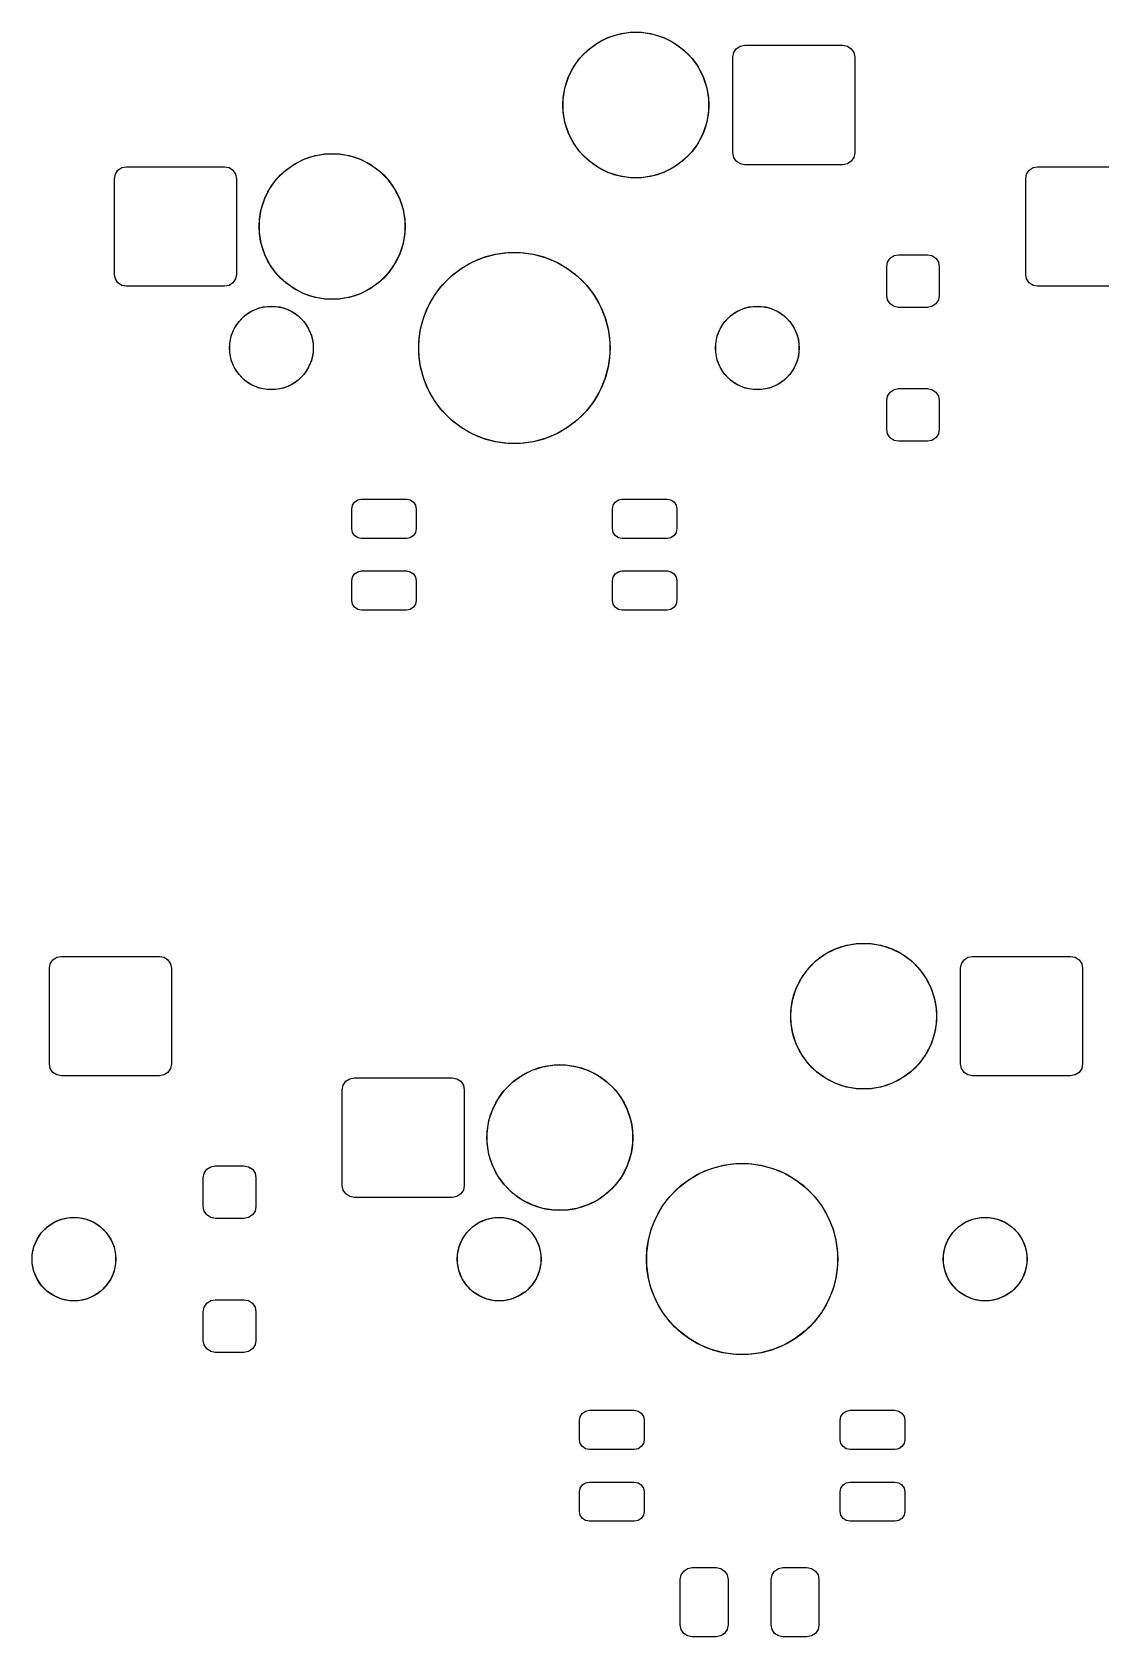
# Model space of a CAD drawing. Header units: millimetres. Extents: x 21 to 415, y -164 to -17.
# Drawn here: x 85.68 to 108.03, y -125.08 to -91.53 of the extents above; entities that cross this region are included whole.
import ezdxf

# ---------------------------------------------------------------- set-up
doc = ezdxf.new("R2010")
doc.units = ezdxf.units.MM
doc.layers.add('B.Mask', color=4, linetype='CONTINUOUS', true_color=0x02ffee)

msp = doc.modelspace()

# ---------------------------------------------------------------- linework, layer by layer
at = {"layer": 'B.Mask', "linetype": 'CONTINUOUS'}
for p, q in [((97.720783, -91.642959), (97.948371, -91.569011)), ((97.948371, -91.569011), (98.184725, -91.531576)), ((98.184725, -91.531576), (98.424025, -91.531576)), ((98.424025, -91.531576), (98.660379, -91.569011)), ((98.660379, -91.569011), (98.887967, -91.642959)), ((97.144756, -92.061467), (97.313967, -91.892256)), ((97.313967, -91.892256), (97.507565, -91.751599)), ((97.507565, -91.751599), (97.720783, -91.642959)), ((98.887967, -91.642959), (99.101185, -91.751599)), ((99.101185, -91.751599), (99.294783, -91.892256)), ((99.294783, -91.892256), (99.463994, -92.061467)), ((100.350405, -91.956204), (100.404598, -91.875098)), ((100.404598, -91.875098), (100.485704, -91.820905)), ((100.485704, -91.820905), (100.581375, -91.801875)), ((100.581375, -91.801875), (102.631375, -91.801875)), ((102.631375, -91.801875), (102.727046, -91.820905)), ((102.727046, -91.820905), (102.808152, -91.875098)), ((102.808152, -91.875098), (102.862345, -91.956204)), ((96.895459, -92.468283), (97.004099, -92.255065)), ((97.004099, -92.255065), (97.144756, -92.061467)), ((99.463994, -92.061467), (99.604651, -92.255065)), ((99.604651, -92.255065), (99.713291, -92.468283)), ((100.331375, -92.051875), (100.350405, -91.956204)), ((100.331375, -94.051875), (100.331375, -92.051875)), ((102.862345, -91.956204), (102.881375, -92.051875)), ((102.881375, -92.051875), (102.881375, -94.051875)), ((96.821511, -92.695871), (96.895459, -92.468283)), ((99.713291, -92.468283), (99.787239, -92.695871)), ((96.784076, -92.932225), (96.821511, -92.695871)), ((96.784076, -93.171525), (96.784076, -92.932225)), ((99.787239, -92.695871), (99.824674, -92.932225)), ((99.824674, -92.932225), (99.824674, -93.171525)), ((96.821511, -93.407879), (96.784076, -93.171525)), ((99.824674, -93.171525), (99.787239, -93.407879)), ((96.895459, -93.635467), (96.821511, -93.407879)), ((99.787239, -93.407879), (99.713291, -93.635467)), ((97.004099, -93.848685), (96.895459, -93.635467)), ((97.144756, -94.042283), (97.004099, -93.848685)), ((99.604651, -93.848685), (99.463994, -94.042283)), ((99.713291, -93.635467), (99.604651, -93.848685)), ((91.157565, -94.291599), (91.370783, -94.182959)), ((91.370783, -94.182959), (91.598371, -94.109011)), ((91.598371, -94.109011), (91.834725, -94.071576)), ((91.834725, -94.071576), (92.074025, -94.071576)), ((92.074025, -94.071576), (92.310379, -94.109011)), ((92.310379, -94.109011), (92.537967, -94.182959)), ((92.537967, -94.182959), (92.751185, -94.291599)), ((97.313967, -94.211494), (97.144756, -94.042283)), ((97.507565, -94.352151), (97.313967, -94.211494)), ((99.294783, -94.211494), (99.101185, -94.352151)), ((99.463994, -94.042283), (99.294783, -94.211494)), ((100.350405, -94.147546), (100.331375, -94.051875)), ((100.404598, -94.228652), (100.350405, -94.147546)), ((100.485704, -94.282845), (100.404598, -94.228652)), ((100.581375, -94.301875), (100.485704, -94.282845)), ((102.727046, -94.282845), (102.631375, -94.301875)), ((102.808152, -94.228652), (102.727046, -94.282845)), ((102.862345, -94.147546), (102.808152, -94.228652)), ((102.881375, -94.051875), (102.862345, -94.147546)), ((87.404375, -94.591875), (87.423405, -94.496204)), ((87.404375, -96.591875), (87.404375, -94.591875)), ((87.423405, -94.496204), (87.477598, -94.415098)), ((87.477598, -94.415098), (87.558704, -94.360905)), ((87.558704, -94.360905), (87.654375, -94.341875)), ((87.654375, -94.341875), (89.704375, -94.341875)), ((89.704375, -94.341875), (89.800046, -94.360905)), ((89.800046, -94.360905), (89.881152, -94.415098)), ((89.881152, -94.415098), (89.935345, -94.496204)), ((89.935345, -94.496204), (89.954375, -94.591875)), ((89.954375, -94.591875), (89.954375, -96.591875)), ((90.654099, -94.795065), (90.794756, -94.601467)), ((90.794756, -94.601467), (90.963967, -94.432256)), ((90.963967, -94.432256), (91.157565, -94.291599)), ((92.751185, -94.291599), (92.944783, -94.432256)), ((92.944783, -94.432256), (93.113994, -94.601467)), ((93.113994, -94.601467), (93.254651, -94.795065)), ((97.720783, -94.460791), (97.507565, -94.352151)), ((97.948371, -94.534739), (97.720783, -94.460791)), ((98.184725, -94.572174), (97.948371, -94.534739)), ((98.424025, -94.572174), (98.184725, -94.572174)), ((98.660379, -94.534739), (98.424025, -94.572174)), ((98.887967, -94.460791), (98.660379, -94.534739)), ((99.101185, -94.352151), (98.887967, -94.460791)), ((102.631375, -94.301875), (100.581375, -94.301875)), ((106.454375, -94.591875), (106.473405, -94.496204)), ((106.454375, -96.591875), (106.454375, -94.591875)), ((106.473405, -94.496204), (106.527598, -94.415098)), ((106.527598, -94.415098), (106.608704, -94.360905)), ((106.608704, -94.360905), (106.704375, -94.341875)), ((106.704375, -94.341875), (108.754375, -94.341875)), ((90.545459, -95.008283), (90.654099, -94.795065)), ((93.254651, -94.795065), (93.363291, -95.008283)), ((90.434076, -95.472225), (90.471511, -95.235871)), ((90.471511, -95.235871), (90.545459, -95.008283)), ((93.363291, -95.008283), (93.437239, -95.235871)), ((93.437239, -95.235871), (93.474674, -95.472225)), ((90.434076, -95.711525), (90.434076, -95.472225)), ((93.474674, -95.472225), (93.474674, -95.711525)), ((90.471511, -95.947879), (90.434076, -95.711525)), ((90.545459, -96.175467), (90.471511, -95.947879)), ((93.437239, -95.947879), (93.363291, -96.175467)), ((93.474674, -95.711525), (93.437239, -95.947879)), ((90.654099, -96.388685), (90.545459, -96.175467)), ((93.363291, -96.175467), (93.254651, -96.388685)), ((94.879798, -96.33813), (95.121496, -96.238015)), ((95.121496, -96.238015), (95.374194, -96.170304)), ((95.374194, -96.170304), (95.633569, -96.136157)), ((95.633569, -96.136157), (95.895181, -96.136157)), ((95.895181, -96.136157), (96.154556, -96.170304)), ((96.154556, -96.170304), (96.407254, -96.238015)), ((96.407254, -96.238015), (96.648952, -96.33813)), ((103.56778, -96.336204), (103.621973, -96.255098)), ((103.621973, -96.255098), (103.703079, -96.200905)), ((103.703079, -96.200905), (103.79875, -96.181875)), ((103.79875, -96.181875), (104.39875, -96.181875)), ((104.39875, -96.181875), (104.494421, -96.200905)), ((104.494421, -96.200905), (104.575527, -96.255098)), ((104.575527, -96.255098), (104.62972, -96.336204)), ((87.423405, -96.687546), (87.404375, -96.591875)), ((89.954375, -96.591875), (89.935345, -96.687546)), ((90.794756, -96.582283), (90.654099, -96.388685)), ((90.963967, -96.751494), (90.794756, -96.582283)), ((93.113994, -96.582283), (92.944783, -96.751494)), ((93.254651, -96.388685), (93.113994, -96.582283)), ((94.260695, -96.813183), (94.445683, -96.628195)), ((94.445683, -96.628195), (94.653235, -96.468936)), ((94.653235, -96.468936), (94.879798, -96.33813)), ((96.648952, -96.33813), (96.875515, -96.468936)), ((96.875515, -96.468936), (97.083067, -96.628195)), ((97.083067, -96.628195), (97.268055, -96.813183)), ((103.54875, -96.431875), (103.56778, -96.336204)), ((103.54875, -97.031875), (103.54875, -96.431875)), ((104.62972, -96.336204), (104.64875, -96.431875)), ((104.64875, -96.431875), (104.64875, -97.031875)), ((106.473405, -96.687546), (106.454375, -96.591875)), ((87.477598, -96.768652), (87.423405, -96.687546)), ((87.558704, -96.822845), (87.477598, -96.768652)), ((87.654375, -96.841875), (87.558704, -96.822845)), ((89.704375, -96.841875), (87.654375, -96.841875)), ((89.800046, -96.822845), (89.704375, -96.841875)), ((89.881152, -96.768652), (89.800046, -96.822845)), ((89.935345, -96.687546), (89.881152, -96.768652)), ((91.157565, -96.892151), (90.963967, -96.751494)), ((91.370783, -97.000791), (91.157565, -96.892151)), ((92.751185, -96.892151), (92.537967, -97.000791)), ((92.944783, -96.751494), (92.751185, -96.892151)), ((94.101436, -97.020735), (94.260695, -96.813183)), ((97.268055, -96.813183), (97.427314, -97.020735)), ((106.527598, -96.768652), (106.473405, -96.687546)), ((106.608704, -96.822845), (106.527598, -96.768652)), ((106.704375, -96.841875), (106.608704, -96.822845)), ((108.754375, -96.841875), (106.704375, -96.841875)), ((90.271903, -97.360194), (90.430376, -97.294552)), ((90.430376, -97.294552), (90.59861, -97.261088)), ((90.59861, -97.261088), (90.77014, -97.261088)), ((90.77014, -97.261088), (90.938374, -97.294552)), ((90.938374, -97.294552), (91.096847, -97.360194)), ((91.598371, -97.074739), (91.370783, -97.000791)), ((91.834725, -97.112174), (91.598371, -97.074739)), ((92.074025, -97.112174), (91.834725, -97.112174)), ((92.310379, -97.074739), (92.074025, -97.112174)), ((92.537967, -97.000791), (92.310379, -97.074739)), ((93.870515, -97.488996), (93.97063, -97.247298)), ((93.97063, -97.247298), (94.101436, -97.020735)), ((97.427314, -97.020735), (97.55812, -97.247298)), ((97.55812, -97.247298), (97.658235, -97.488996)), ((100.431903, -97.360194), (100.590376, -97.294552)), ((100.590376, -97.294552), (100.75861, -97.261088)), ((100.75861, -97.261088), (100.93014, -97.261088)), ((100.93014, -97.261088), (101.098374, -97.294552)), ((101.098374, -97.294552), (101.256847, -97.360194)), ((103.56778, -97.127546), (103.54875, -97.031875)), ((103.621973, -97.208652), (103.56778, -97.127546)), ((103.703079, -97.262845), (103.621973, -97.208652)), ((103.79875, -97.281875), (103.703079, -97.262845)), ((104.39875, -97.281875), (103.79875, -97.281875)), ((104.494421, -97.262845), (104.39875, -97.281875)), ((104.575527, -97.208652), (104.494421, -97.262845)), ((104.62972, -97.127546), (104.575527, -97.208652)), ((104.64875, -97.031875), (104.62972, -97.127546)), ((89.912694, -97.719403), (90.007991, -97.576781)), ((90.007991, -97.576781), (90.129281, -97.455491)), ((90.129281, -97.455491), (90.271903, -97.360194)), ((91.096847, -97.360194), (91.239469, -97.455491)), ((91.239469, -97.455491), (91.360759, -97.576781)), ((91.360759, -97.576781), (91.456056, -97.719403)), ((93.802804, -97.741694), (93.870515, -97.488996)), ((97.658235, -97.488996), (97.725946, -97.741694)), ((100.072694, -97.719403), (100.167991, -97.576781)), ((100.167991, -97.576781), (100.289281, -97.455491)), ((100.289281, -97.455491), (100.431903, -97.360194)), ((101.256847, -97.360194), (101.399469, -97.455491)), ((101.399469, -97.455491), (101.520759, -97.576781)), ((101.520759, -97.576781), (101.616056, -97.719403)), ((89.813588, -98.04611), (89.847052, -97.877876)), ((89.847052, -97.877876), (89.912694, -97.719403)), ((91.456056, -97.719403), (91.521698, -97.877876)), ((91.521698, -97.877876), (91.555162, -98.04611)), ((93.768657, -98.001069), (93.802804, -97.741694)), ((97.725946, -97.741694), (97.760093, -98.001069)), ((99.973588, -98.04611), (100.007052, -97.877876)), ((100.007052, -97.877876), (100.072694, -97.719403)), ((101.616056, -97.719403), (101.681698, -97.877876)), ((101.681698, -97.877876), (101.715162, -98.04611)), ((89.813588, -98.21764), (89.813588, -98.04611)), ((89.847052, -98.385874), (89.813588, -98.21764)), ((91.555162, -98.21764), (91.521698, -98.385874)), ((91.555162, -98.04611), (91.555162, -98.21764)), ((93.768657, -98.262681), (93.768657, -98.001069)), ((93.802804, -98.522056), (93.768657, -98.262681)), ((97.760093, -98.262681), (97.725946, -98.522056)), ((97.760093, -98.001069), (97.760093, -98.262681)), ((99.973588, -98.21764), (99.973588, -98.04611)), ((100.007052, -98.385874), (99.973588, -98.21764)), ((101.715162, -98.21764), (101.681698, -98.385874)), ((101.715162, -98.04611), (101.715162, -98.21764)), ((89.912694, -98.544347), (89.847052, -98.385874)), ((90.007991, -98.686969), (89.912694, -98.544347)), ((91.456056, -98.544347), (91.360759, -98.686969)), ((91.521698, -98.385874), (91.456056, -98.544347)), ((93.870515, -98.774754), (93.802804, -98.522056)), ((97.725946, -98.522056), (97.658235, -98.774754)), ((100.072694, -98.544347), (100.007052, -98.385874)), ((100.167991, -98.686969), (100.072694, -98.544347)), ((101.616056, -98.544347), (101.520759, -98.686969)), ((101.681698, -98.385874), (101.616056, -98.544347)), ((90.129281, -98.808259), (90.007991, -98.686969)), ((90.271903, -98.903556), (90.129281, -98.808259)), ((90.430376, -98.969198), (90.271903, -98.903556)), ((90.59861, -99.002662), (90.430376, -98.969198)), ((90.938374, -98.969198), (90.77014, -99.002662)), ((91.096847, -98.903556), (90.938374, -98.969198)), ((91.239469, -98.808259), (91.096847, -98.903556)), ((91.360759, -98.686969), (91.239469, -98.808259)), ((93.97063, -99.016452), (93.870515, -98.774754)), ((97.658235, -98.774754), (97.55812, -99.016452)), ((100.289281, -98.808259), (100.167991, -98.686969)), ((100.431903, -98.903556), (100.289281, -98.808259)), ((100.590376, -98.969198), (100.431903, -98.903556)), ((100.75861, -99.002662), (100.590376, -98.969198)), ((101.098374, -98.969198), (100.93014, -99.002662)), ((101.256847, -98.903556), (101.098374, -98.969198)), ((101.399469, -98.808259), (101.256847, -98.903556)), ((101.520759, -98.686969), (101.399469, -98.808259)), ((103.703079, -99.000905), (103.79875, -98.981875)), ((103.79875, -98.981875), (104.39875, -98.981875)), ((104.39875, -98.981875), (104.494421, -99.000905)), ((90.77014, -99.002662), (90.59861, -99.002662)), ((94.101436, -99.243015), (93.97063, -99.016452)), ((94.260695, -99.450567), (94.101436, -99.243015)), ((97.427314, -99.243015), (97.268055, -99.450567)), ((97.55812, -99.016452), (97.427314, -99.243015)), ((100.93014, -99.002662), (100.75861, -99.002662)), ((103.54875, -99.231875), (103.56778, -99.136204)), ((103.54875, -99.831875), (103.54875, -99.231875)), ((103.56778, -99.136204), (103.621973, -99.055098)), ((103.621973, -99.055098), (103.703079, -99.000905)), ((104.494421, -99.000905), (104.575527, -99.055098)), ((104.575527, -99.055098), (104.62972, -99.136204)), ((104.62972, -99.136204), (104.64875, -99.231875)), ((104.64875, -99.231875), (104.64875, -99.831875)), ((94.445683, -99.635555), (94.260695, -99.450567)), ((94.653235, -99.794814), (94.445683, -99.635555)), ((97.083067, -99.635555), (96.875515, -99.794814)), ((97.268055, -99.450567), (97.083067, -99.635555)), ((94.879798, -99.92562), (94.653235, -99.794814)), ((95.121496, -100.025735), (94.879798, -99.92562)), ((96.648952, -99.92562), (96.407254, -100.025735)), ((96.875515, -99.794814), (96.648952, -99.92562)), ((103.56778, -99.927546), (103.54875, -99.831875)), ((103.621973, -100.008652), (103.56778, -99.927546)), ((104.62972, -99.927546), (104.575527, -100.008652)), ((104.64875, -99.831875), (104.62972, -99.927546)), ((95.374194, -100.093446), (95.121496, -100.025735)), ((95.633569, -100.127593), (95.374194, -100.093446)), ((95.895181, -100.127593), (95.633569, -100.127593)), ((96.154556, -100.093446), (95.895181, -100.127593)), ((96.407254, -100.025735), (96.154556, -100.093446)), ((103.703079, -100.062845), (103.621973, -100.008652)), ((103.79875, -100.081875), (103.703079, -100.062845)), ((104.39875, -100.081875), (103.79875, -100.081875)), ((104.494421, -100.062845), (104.39875, -100.081875)), ((104.575527, -100.008652), (104.494421, -100.062845)), ((92.424418, -101.353793), (92.490925, -101.309355)), ((92.490925, -101.309355), (92.569375, -101.29375)), ((92.569375, -101.29375), (93.509375, -101.29375)), ((93.509375, -101.29375), (93.587825, -101.309355)), ((93.587825, -101.309355), (93.654332, -101.353793)), ((97.874418, -101.353793), (97.940925, -101.309355)), ((97.940925, -101.309355), (98.019375, -101.29375)), ((98.019375, -101.29375), (98.959375, -101.29375)), ((98.959375, -101.29375), (99.037825, -101.309355)), ((99.037825, -101.309355), (99.104332, -101.353793)), ((92.364375, -101.49875), (92.37998, -101.4203)), ((92.364375, -101.90875), (92.364375, -101.49875)), ((92.37998, -101.4203), (92.424418, -101.353793)), ((93.654332, -101.353793), (93.69877, -101.4203)), ((93.69877, -101.4203), (93.714375, -101.49875)), ((93.714375, -101.49875), (93.714375, -101.90875)), ((97.814375, -101.49875), (97.82998, -101.4203)), ((97.814375, -101.90875), (97.814375, -101.49875)), ((97.82998, -101.4203), (97.874418, -101.353793)), ((99.104332, -101.353793), (99.14877, -101.4203)), ((99.14877, -101.4203), (99.164375, -101.49875)), ((99.164375, -101.49875), (99.164375, -101.90875)), ((92.37998, -101.9872), (92.364375, -101.90875)), ((92.424418, -102.053707), (92.37998, -101.9872)), ((93.69877, -101.9872), (93.654332, -102.053707)), ((93.714375, -101.90875), (93.69877, -101.9872)), ((97.82998, -101.9872), (97.814375, -101.90875)), ((97.874418, -102.053707), (97.82998, -101.9872)), ((99.14877, -101.9872), (99.104332, -102.053707)), ((99.164375, -101.90875), (99.14877, -101.9872)), ((92.490925, -102.098145), (92.424418, -102.053707)), ((92.569375, -102.11375), (92.490925, -102.098145)), ((93.509375, -102.11375), (92.569375, -102.11375)), ((93.587825, -102.098145), (93.509375, -102.11375)), ((93.654332, -102.053707), (93.587825, -102.098145)), ((97.940925, -102.098145), (97.874418, -102.053707)), ((98.019375, -102.11375), (97.940925, -102.098145)), ((98.959375, -102.11375), (98.019375, -102.11375)), ((99.037825, -102.098145), (98.959375, -102.11375)), ((99.104332, -102.053707), (99.037825, -102.098145)), ((92.364375, -102.99875), (92.37998, -102.9203)), ((92.364375, -103.40875), (92.364375, -102.99875)), ((92.37998, -102.9203), (92.424418, -102.853793)), ((92.424418, -102.853793), (92.490925, -102.809355)), ((92.490925, -102.809355), (92.569375, -102.79375)), ((92.569375, -102.79375), (93.509375, -102.79375)), ((93.509375, -102.79375), (93.587825, -102.809355)), ((93.587825, -102.809355), (93.654332, -102.853793)), ((93.654332, -102.853793), (93.69877, -102.9203)), ((93.69877, -102.9203), (93.714375, -102.99875)), ((93.714375, -102.99875), (93.714375, -103.40875)), ((97.814375, -102.99875), (97.82998, -102.9203)), ((97.814375, -103.40875), (97.814375, -102.99875)), ((97.82998, -102.9203), (97.874418, -102.853793)), ((97.874418, -102.853793), (97.940925, -102.809355)), ((97.940925, -102.809355), (98.019375, -102.79375)), ((98.019375, -102.79375), (98.959375, -102.79375)), ((98.959375, -102.79375), (99.037825, -102.809355)), ((99.037825, -102.809355), (99.104332, -102.853793)), ((99.104332, -102.853793), (99.14877, -102.9203)), ((99.14877, -102.9203), (99.164375, -102.99875)), ((99.164375, -102.99875), (99.164375, -103.40875)), ((92.37998, -103.4872), (92.364375, -103.40875)), ((92.424418, -103.553707), (92.37998, -103.4872)), ((92.490925, -103.598145), (92.424418, -103.553707)), ((92.569375, -103.61375), (92.490925, -103.598145)), ((93.509375, -103.61375), (92.569375, -103.61375)), ((93.587825, -103.598145), (93.509375, -103.61375)), ((93.654332, -103.553707), (93.587825, -103.598145)), ((93.69877, -103.4872), (93.654332, -103.553707)), ((93.714375, -103.40875), (93.69877, -103.4872)), ((97.82998, -103.4872), (97.814375, -103.40875)), ((97.874418, -103.553707), (97.82998, -103.4872)), ((97.940925, -103.598145), (97.874418, -103.553707)), ((98.019375, -103.61375), (97.940925, -103.598145)), ((98.959375, -103.61375), (98.019375, -103.61375)), ((99.037825, -103.598145), (98.959375, -103.61375)), ((99.104332, -103.553707), (99.037825, -103.598145)), ((99.14877, -103.4872), (99.104332, -103.553707)), ((99.164375, -103.40875), (99.14877, -103.4872)), ((102.270065, -110.801599), (102.483283, -110.692959)), ((102.483283, -110.692959), (102.710871, -110.619011)), ((102.710871, -110.619011), (102.947225, -110.581576)), ((102.947225, -110.581576), (103.186525, -110.581576)), ((103.186525, -110.581576), (103.422879, -110.619011)), ((103.422879, -110.619011), (103.650467, -110.692959)), ((103.650467, -110.692959), (103.863685, -110.801599)), ((86.043875, -111.101875), (86.062905, -111.006204)), ((86.062905, -111.006204), (86.117098, -110.925098)), ((86.117098, -110.925098), (86.198204, -110.870905)), ((86.198204, -110.870905), (86.293875, -110.851875)), ((86.293875, -110.851875), (88.343875, -110.851875)), ((88.343875, -110.851875), (88.439546, -110.870905)), ((88.439546, -110.870905), (88.520652, -110.925098)), ((88.520652, -110.925098), (88.574845, -111.006204)), ((88.574845, -111.006204), (88.593875, -111.101875)), ((101.907256, -111.111467), (102.076467, -110.942256)), ((102.076467, -110.942256), (102.270065, -110.801599)), ((103.863685, -110.801599), (104.057283, -110.942256)), ((104.057283, -110.942256), (104.226494, -111.111467)), ((105.093875, -111.101875), (105.112905, -111.006204)), ((105.112905, -111.006204), (105.167098, -110.925098)), ((105.167098, -110.925098), (105.248204, -110.870905)), ((105.248204, -110.870905), (105.343875, -110.851875)), ((105.343875, -110.851875), (107.393875, -110.851875)), ((107.393875, -110.851875), (107.489546, -110.870905)), ((107.489546, -110.870905), (107.570652, -110.925098)), ((107.570652, -110.925098), (107.624845, -111.006204)), ((107.624845, -111.006204), (107.643875, -111.101875)), ((86.043875, -113.101875), (86.043875, -111.101875)), ((88.593875, -111.101875), (88.593875, -113.101875)), ((101.657959, -111.518283), (101.766599, -111.305065)), ((101.766599, -111.305065), (101.907256, -111.111467)), ((104.226494, -111.111467), (104.367151, -111.305065)), ((104.367151, -111.305065), (104.475791, -111.518283)), ((105.093875, -113.101875), (105.093875, -111.101875)), ((107.643875, -111.101875), (107.643875, -113.101875)), ((101.584011, -111.745871), (101.657959, -111.518283)), ((104.475791, -111.518283), (104.549739, -111.745871)), ((101.546576, -111.982225), (101.584011, -111.745871)), ((101.546576, -112.221525), (101.546576, -111.982225)), ((104.549739, -111.745871), (104.587174, -111.982225)), ((104.587174, -111.982225), (104.587174, -112.221525)), ((101.584011, -112.457879), (101.546576, -112.221525)), ((104.587174, -112.221525), (104.549739, -112.457879)), ((101.657959, -112.685467), (101.584011, -112.457879)), ((101.766599, -112.898685), (101.657959, -112.685467)), ((104.475791, -112.685467), (104.367151, -112.898685)), ((104.549739, -112.457879), (104.475791, -112.685467)), ((101.907256, -113.092283), (101.766599, -112.898685)), ((104.367151, -112.898685), (104.226494, -113.092283)), ((86.062905, -113.197546), (86.043875, -113.101875)), ((86.117098, -113.278652), (86.062905, -113.197546)), ((86.198204, -113.332845), (86.117098, -113.278652)), ((86.293875, -113.351875), (86.198204, -113.332845)), ((88.343875, -113.351875), (86.293875, -113.351875)), ((88.439546, -113.332845), (88.343875, -113.351875)), ((88.520652, -113.278652), (88.439546, -113.332845)), ((88.574845, -113.197546), (88.520652, -113.278652)), ((88.593875, -113.101875), (88.574845, -113.197546)), ((92.240098, -113.465098), (92.321204, -113.410905)), ((92.321204, -113.410905), (92.416875, -113.391875)), ((92.416875, -113.391875), (94.466875, -113.391875)), ((94.466875, -113.391875), (94.562546, -113.410905)), ((94.562546, -113.410905), (94.643652, -113.465098)), ((95.726467, -113.482256), (95.920065, -113.341599)), ((95.920065, -113.341599), (96.133283, -113.232959)), ((96.133283, -113.232959), (96.360871, -113.159011)), ((96.360871, -113.159011), (96.597225, -113.121576)), ((96.597225, -113.121576), (96.836525, -113.121576)), ((96.836525, -113.121576), (97.072879, -113.159011)), ((97.072879, -113.159011), (97.300467, -113.232959)), ((97.300467, -113.232959), (97.513685, -113.341599)), ((97.513685, -113.341599), (97.707283, -113.482256)), ((102.076467, -113.261494), (101.907256, -113.092283)), ((102.270065, -113.402151), (102.076467, -113.261494)), ((102.483283, -113.510791), (102.270065, -113.402151)), ((103.863685, -113.402151), (103.650467, -113.510791)), ((104.057283, -113.261494), (103.863685, -113.402151)), ((104.226494, -113.092283), (104.057283, -113.261494)), ((105.112905, -113.197546), (105.093875, -113.101875)), ((105.167098, -113.278652), (105.112905, -113.197546)), ((105.248204, -113.332845), (105.167098, -113.278652)), ((105.343875, -113.351875), (105.248204, -113.332845)), ((107.393875, -113.351875), (105.343875, -113.351875)), ((107.489546, -113.332845), (107.393875, -113.351875)), ((107.570652, -113.278652), (107.489546, -113.332845)), ((107.624845, -113.197546), (107.570652, -113.278652)), ((107.643875, -113.101875), (107.624845, -113.197546)), ((92.166875, -113.641875), (92.185905, -113.546204)), ((92.166875, -115.641875), (92.166875, -113.641875)), ((92.185905, -113.546204), (92.240098, -113.465098)), ((94.643652, -113.465098), (94.697845, -113.546204)), ((94.697845, -113.546204), (94.716875, -113.641875)), ((94.716875, -113.641875), (94.716875, -115.641875)), ((95.416599, -113.845065), (95.557256, -113.651467)), ((95.557256, -113.651467), (95.726467, -113.482256)), ((97.707283, -113.482256), (97.876494, -113.651467)), ((97.876494, -113.651467), (98.017151, -113.845065)), ((102.710871, -113.584739), (102.483283, -113.510791)), ((102.947225, -113.622174), (102.710871, -113.584739)), ((103.186525, -113.622174), (102.947225, -113.622174)), ((103.422879, -113.584739), (103.186525, -113.622174)), ((103.650467, -113.510791), (103.422879, -113.584739)), ((95.234011, -114.285871), (95.307959, -114.058283)), ((95.307959, -114.058283), (95.416599, -113.845065)), ((98.017151, -113.845065), (98.125791, -114.058283)), ((98.125791, -114.058283), (98.199739, -114.285871)), ((95.196576, -114.522225), (95.234011, -114.285871)), ((98.199739, -114.285871), (98.237174, -114.522225)), ((95.196576, -114.761525), (95.196576, -114.522225)), ((98.237174, -114.522225), (98.237174, -114.761525)), ((95.234011, -114.997879), (95.196576, -114.761525)), ((95.307959, -115.225467), (95.234011, -114.997879)), ((98.199739, -114.997879), (98.125791, -115.225467)), ((98.237174, -114.761525), (98.199739, -114.997879)), ((89.26125, -115.481875), (89.28028, -115.386204)), ((89.28028, -115.386204), (89.334473, -115.305098)), ((89.334473, -115.305098), (89.415579, -115.250905)), ((89.415579, -115.250905), (89.51125, -115.231875)), ((89.51125, -115.231875), (90.11125, -115.231875)), ((90.11125, -115.231875), (90.206921, -115.250905)), ((90.206921, -115.250905), (90.288027, -115.305098)), ((90.288027, -115.305098), (90.34222, -115.386204)), ((90.34222, -115.386204), (90.36125, -115.481875)), ((95.416599, -115.438685), (95.307959, -115.225467)), ((98.125791, -115.225467), (98.017151, -115.438685)), ((99.415735, -115.518936), (99.642298, -115.38813)), ((99.642298, -115.38813), (99.883996, -115.288015)), ((99.883996, -115.288015), (100.136694, -115.220304)), ((100.136694, -115.220304), (100.396069, -115.186157)), ((100.396069, -115.186157), (100.657681, -115.186157)), ((100.657681, -115.186157), (100.917056, -115.220304)), ((100.917056, -115.220304), (101.169754, -115.288015)), ((101.169754, -115.288015), (101.411452, -115.38813)), ((101.411452, -115.38813), (101.638015, -115.518936)), ((89.26125, -116.081875), (89.26125, -115.481875)), ((90.36125, -115.481875), (90.36125, -116.081875)), ((92.185905, -115.737546), (92.166875, -115.641875)), ((92.240098, -115.818652), (92.185905, -115.737546)), ((94.697845, -115.737546), (94.643652, -115.818652)), ((94.716875, -115.641875), (94.697845, -115.737546)), ((95.557256, -115.632283), (95.416599, -115.438685)), ((95.726467, -115.801494), (95.557256, -115.632283)), ((97.876494, -115.632283), (97.707283, -115.801494)), ((98.017151, -115.438685), (97.876494, -115.632283)), ((99.023195, -115.863183), (99.208183, -115.678195)), ((99.208183, -115.678195), (99.415735, -115.518936)), ((101.638015, -115.518936), (101.845567, -115.678195)), ((101.845567, -115.678195), (102.030555, -115.863183)), ((89.28028, -116.177546), (89.26125, -116.081875)), ((90.36125, -116.081875), (90.34222, -116.177546)), ((92.321204, -115.872845), (92.240098, -115.818652)), ((92.416875, -115.891875), (92.321204, -115.872845)), ((94.466875, -115.891875), (92.416875, -115.891875)), ((94.562546, -115.872845), (94.466875, -115.891875)), ((94.643652, -115.818652), (94.562546, -115.872845)), ((95.920065, -115.942151), (95.726467, -115.801494)), ((96.133283, -116.050791), (95.920065, -115.942151)), ((96.360871, -116.124739), (96.133283, -116.050791)), ((97.300467, -116.050791), (97.072879, -116.124739)), ((97.513685, -115.942151), (97.300467, -116.050791)), ((97.707283, -115.801494), (97.513685, -115.942151)), ((98.73313, -116.297298), (98.863936, -116.070735)), ((98.863936, -116.070735), (99.023195, -115.863183)), ((102.030555, -115.863183), (102.189814, -116.070735)), ((102.189814, -116.070735), (102.32062, -116.297298)), ((86.001781, -116.505491), (86.144403, -116.410194)), ((86.144403, -116.410194), (86.302876, -116.344552)), ((86.302876, -116.344552), (86.47111, -116.311088)), ((86.47111, -116.311088), (86.64264, -116.311088)), ((86.64264, -116.311088), (86.810874, -116.344552)), ((86.810874, -116.344552), (86.969347, -116.410194)), ((86.969347, -116.410194), (87.111969, -116.505491)), ((89.334473, -116.258652), (89.28028, -116.177546)), ((89.415579, -116.312845), (89.334473, -116.258652)), ((89.51125, -116.331875), (89.415579, -116.312845)), ((90.11125, -116.331875), (89.51125, -116.331875)), ((90.206921, -116.312845), (90.11125, -116.331875)), ((90.288027, -116.258652), (90.206921, -116.312845)), ((90.34222, -116.177546), (90.288027, -116.258652)), ((94.891781, -116.505491), (95.034403, -116.410194)), ((95.034403, -116.410194), (95.192876, -116.344552)), ((95.192876, -116.344552), (95.36111, -116.311088)), ((95.36111, -116.311088), (95.53264, -116.311088)), ((95.53264, -116.311088), (95.700874, -116.344552)), ((95.700874, -116.344552), (95.859347, -116.410194)), ((95.859347, -116.410194), (96.001969, -116.505491)), ((96.597225, -116.162174), (96.360871, -116.124739)), ((96.836525, -116.162174), (96.597225, -116.162174)), ((97.072879, -116.124739), (96.836525, -116.162174)), ((98.633015, -116.538996), (98.73313, -116.297298)), ((102.32062, -116.297298), (102.420735, -116.538996)), ((105.051781, -116.505491), (105.194403, -116.410194)), ((105.194403, -116.410194), (105.352876, -116.344552)), ((105.352876, -116.344552), (105.52111, -116.311088)), ((105.52111, -116.311088), (105.69264, -116.311088)), ((105.69264, -116.311088), (105.860874, -116.344552)), ((105.860874, -116.344552), (106.019347, -116.410194)), ((106.019347, -116.410194), (106.161969, -116.505491)), ((85.719552, -116.927876), (85.785194, -116.769403)), ((85.785194, -116.769403), (85.880491, -116.626781)), ((85.880491, -116.626781), (86.001781, -116.505491)), ((87.111969, -116.505491), (87.233259, -116.626781)), ((87.233259, -116.626781), (87.328556, -116.769403)), ((87.328556, -116.769403), (87.394198, -116.927876)), ((94.609552, -116.927876), (94.675194, -116.769403)), ((94.675194, -116.769403), (94.770491, -116.626781)), ((94.770491, -116.626781), (94.891781, -116.505491)), ((96.001969, -116.505491), (96.123259, -116.626781)), ((96.123259, -116.626781), (96.218556, -116.769403)), ((96.218556, -116.769403), (96.284198, -116.927876)), ((98.565304, -116.791694), (98.633015, -116.538996)), ((102.420735, -116.538996), (102.488446, -116.791694)), ((104.769552, -116.927876), (104.835194, -116.769403)), ((104.835194, -116.769403), (104.930491, -116.626781)), ((104.930491, -116.626781), (105.051781, -116.505491)), ((106.161969, -116.505491), (106.283259, -116.626781)), ((106.283259, -116.626781), (106.378556, -116.769403)), ((106.378556, -116.769403), (106.444198, -116.927876)), ((85.686088, -117.09611), (85.719552, -116.927876)), ((85.686088, -117.26764), (85.686088, -117.09611)), ((87.394198, -116.927876), (87.427662, -117.09611)), ((87.427662, -117.09611), (87.427662, -117.26764)), ((94.576088, -117.09611), (94.609552, -116.927876)), ((94.576088, -117.26764), (94.576088, -117.09611)), ((96.284198, -116.927876), (96.317662, -117.09611)), ((96.317662, -117.09611), (96.317662, -117.26764)), ((98.531157, -117.051069), (98.565304, -116.791694)), ((98.531157, -117.312681), (98.531157, -117.051069)), ((102.488446, -116.791694), (102.522593, -117.051069)), ((102.522593, -117.051069), (102.522593, -117.312681)), ((104.736088, -117.09611), (104.769552, -116.927876)), ((104.736088, -117.26764), (104.736088, -117.09611)), ((106.444198, -116.927876), (106.477662, -117.09611)), ((106.477662, -117.09611), (106.477662, -117.26764)), ((85.719552, -117.435874), (85.686088, -117.26764)), ((85.785194, -117.594347), (85.719552, -117.435874)), ((87.394198, -117.435874), (87.328556, -117.594347)), ((87.427662, -117.26764), (87.394198, -117.435874)), ((94.609552, -117.435874), (94.576088, -117.26764)), ((94.675194, -117.594347), (94.609552, -117.435874)), ((96.284198, -117.435874), (96.218556, -117.594347)), ((96.317662, -117.26764), (96.284198, -117.435874)), ((98.565304, -117.572056), (98.531157, -117.312681)), ((102.522593, -117.312681), (102.488446, -117.572056)), ((104.769552, -117.435874), (104.736088, -117.26764)), ((104.835194, -117.594347), (104.769552, -117.435874)), ((106.444198, -117.435874), (106.378556, -117.594347)), ((106.477662, -117.26764), (106.444198, -117.435874)), ((85.880491, -117.736969), (85.785194, -117.594347)), ((86.001781, -117.858259), (85.880491, -117.736969)), ((87.233259, -117.736969), (87.111969, -117.858259)), ((87.328556, -117.594347), (87.233259, -117.736969)), ((94.770491, -117.736969), (94.675194, -117.594347)), ((94.891781, -117.858259), (94.770491, -117.736969)), ((96.123259, -117.736969), (96.001969, -117.858259)), ((96.218556, -117.594347), (96.123259, -117.736969)), ((98.633015, -117.824754), (98.565304, -117.572056)), ((102.488446, -117.572056), (102.420735, -117.824754)), ((104.930491, -117.736969), (104.835194, -117.594347)), ((105.051781, -117.858259), (104.930491, -117.736969)), ((106.283259, -117.736969), (106.161969, -117.858259)), ((106.378556, -117.594347), (106.283259, -117.736969)), ((86.144403, -117.953556), (86.001781, -117.858259)), ((86.302876, -118.019198), (86.144403, -117.953556)), ((86.47111, -118.052662), (86.302876, -118.019198)), ((86.64264, -118.052662), (86.47111, -118.052662)), ((86.810874, -118.019198), (86.64264, -118.052662)), ((86.969347, -117.953556), (86.810874, -118.019198)), ((87.111969, -117.858259), (86.969347, -117.953556)), ((89.28028, -118.186204), (89.334473, -118.105098)), ((89.334473, -118.105098), (89.415579, -118.050905)), ((89.415579, -118.050905), (89.51125, -118.031875)), ((89.51125, -118.031875), (90.11125, -118.031875)), ((90.11125, -118.031875), (90.206921, -118.050905)), ((90.206921, -118.050905), (90.288027, -118.105098)), ((90.288027, -118.105098), (90.34222, -118.186204)), ((95.034403, -117.953556), (94.891781, -117.858259)), ((95.192876, -118.019198), (95.034403, -117.953556)), ((95.36111, -118.052662), (95.192876, -118.019198)), ((95.53264, -118.052662), (95.36111, -118.052662)), ((95.700874, -118.019198), (95.53264, -118.052662)), ((95.859347, -117.953556), (95.700874, -118.019198)), ((96.001969, -117.858259), (95.859347, -117.953556)), ((98.73313, -118.066452), (98.633015, -117.824754)), ((98.863936, -118.293015), (98.73313, -118.066452)), ((102.32062, -118.066452), (102.189814, -118.293015)), ((102.420735, -117.824754), (102.32062, -118.066452)), ((105.194403, -117.953556), (105.051781, -117.858259)), ((105.352876, -118.019198), (105.194403, -117.953556)), ((105.52111, -118.052662), (105.352876, -118.019198)), ((105.69264, -118.052662), (105.52111, -118.052662)), ((105.860874, -118.019198), (105.69264, -118.052662)), ((106.019347, -117.953556), (105.860874, -118.019198)), ((106.161969, -117.858259), (106.019347, -117.953556)), ((89.26125, -118.281875), (89.28028, -118.186204)), ((89.26125, -118.881875), (89.26125, -118.281875)), ((90.34222, -118.186204), (90.36125, -118.281875)), ((90.36125, -118.281875), (90.36125, -118.881875)), ((99.023195, -118.500567), (98.863936, -118.293015)), ((102.189814, -118.293015), (102.030555, -118.500567)), ((99.208183, -118.685555), (99.023195, -118.500567)), ((99.415735, -118.844814), (99.208183, -118.685555)), ((101.845567, -118.685555), (101.638015, -118.844814)), ((102.030555, -118.500567), (101.845567, -118.685555)), ((89.28028, -118.977546), (89.26125, -118.881875)), ((89.334473, -119.058652), (89.28028, -118.977546)), ((89.415579, -119.112845), (89.334473, -119.058652)), ((89.51125, -119.131875), (89.415579, -119.112845)), ((90.206921, -119.112845), (90.11125, -119.131875)), ((90.288027, -119.058652), (90.206921, -119.112845)), ((90.34222, -118.977546), (90.288027, -119.058652)), ((90.36125, -118.881875), (90.34222, -118.977546)), ((99.642298, -118.97562), (99.415735, -118.844814)), ((99.883996, -119.075735), (99.642298, -118.97562)), ((100.136694, -119.143446), (99.883996, -119.075735)), ((101.169754, -119.075735), (100.917056, -119.143446)), ((101.411452, -118.97562), (101.169754, -119.075735)), ((101.638015, -118.844814), (101.411452, -118.97562)), ((90.11125, -119.131875), (89.51125, -119.131875)), ((100.396069, -119.177593), (100.136694, -119.143446)), ((100.657681, -119.177593), (100.396069, -119.177593)), ((100.917056, -119.143446), (100.657681, -119.177593)), ((97.14248, -120.4703), (97.186918, -120.403793)), ((97.186918, -120.403793), (97.253425, -120.359355)), ((97.253425, -120.359355), (97.331875, -120.34375)), ((97.331875, -120.34375), (98.271875, -120.34375)), ((98.271875, -120.34375), (98.350325, -120.359355)), ((98.350325, -120.359355), (98.416832, -120.403793)), ((98.416832, -120.403793), (98.46127, -120.4703)), ((102.59248, -120.4703), (102.636918, -120.403793)), ((102.636918, -120.403793), (102.703425, -120.359355)), ((102.703425, -120.359355), (102.781875, -120.34375)), ((102.781875, -120.34375), (103.721875, -120.34375)), ((103.721875, -120.34375), (103.800325, -120.359355)), ((103.800325, -120.359355), (103.866832, -120.403793)), ((103.866832, -120.403793), (103.91127, -120.4703)), ((97.126875, -120.54875), (97.14248, -120.4703)), ((97.126875, -120.95875), (97.126875, -120.54875)), ((98.46127, -120.4703), (98.476875, -120.54875)), ((98.476875, -120.54875), (98.476875, -120.95875)), ((102.576875, -120.54875), (102.59248, -120.4703)), ((102.576875, -120.95875), (102.576875, -120.54875)), ((103.91127, -120.4703), (103.926875, -120.54875)), ((103.926875, -120.54875), (103.926875, -120.95875)), ((97.14248, -121.0372), (97.126875, -120.95875)), ((97.186918, -121.103707), (97.14248, -121.0372)), ((97.253425, -121.148145), (97.186918, -121.103707)), ((98.416832, -121.103707), (98.350325, -121.148145)), ((98.46127, -121.0372), (98.416832, -121.103707)), ((98.476875, -120.95875), (98.46127, -121.0372)), ((102.59248, -121.0372), (102.576875, -120.95875)), ((102.636918, -121.103707), (102.59248, -121.0372)), ((102.703425, -121.148145), (102.636918, -121.103707)), ((103.866832, -121.103707), (103.800325, -121.148145)), ((103.91127, -121.0372), (103.866832, -121.103707)), ((103.926875, -120.95875), (103.91127, -121.0372)), ((97.331875, -121.16375), (97.253425, -121.148145)), ((98.271875, -121.16375), (97.331875, -121.16375)), ((98.350325, -121.148145), (98.271875, -121.16375)), ((102.781875, -121.16375), (102.703425, -121.148145)), ((103.721875, -121.16375), (102.781875, -121.16375)), ((103.800325, -121.148145), (103.721875, -121.16375)), ((97.126875, -122.04875), (97.14248, -121.9703)), ((97.126875, -122.45875), (97.126875, -122.04875)), ((97.14248, -121.9703), (97.186918, -121.903793)), ((97.186918, -121.903793), (97.253425, -121.859355)), ((97.253425, -121.859355), (97.331875, -121.84375)), ((97.331875, -121.84375), (98.271875, -121.84375)), ((98.271875, -121.84375), (98.350325, -121.859355)), ((98.350325, -121.859355), (98.416832, -121.903793)), ((98.416832, -121.903793), (98.46127, -121.9703)), ((98.46127, -121.9703), (98.476875, -122.04875)), ((98.476875, -122.04875), (98.476875, -122.45875)), ((102.576875, -122.04875), (102.59248, -121.9703)), ((102.576875, -122.45875), (102.576875, -122.04875)), ((102.59248, -121.9703), (102.636918, -121.903793)), ((102.636918, -121.903793), (102.703425, -121.859355)), ((102.703425, -121.859355), (102.781875, -121.84375)), ((102.781875, -121.84375), (103.721875, -121.84375)), ((103.721875, -121.84375), (103.800325, -121.859355)), ((103.800325, -121.859355), (103.866832, -121.903793)), ((103.866832, -121.903793), (103.91127, -121.9703)), ((103.91127, -121.9703), (103.926875, -122.04875)), ((103.926875, -122.04875), (103.926875, -122.45875)), ((97.14248, -122.5372), (97.126875, -122.45875)), ((98.476875, -122.45875), (98.46127, -122.5372)), ((102.59248, -122.5372), (102.576875, -122.45875)), ((103.926875, -122.45875), (103.91127, -122.5372)), ((97.186918, -122.603707), (97.14248, -122.5372)), ((97.253425, -122.648145), (97.186918, -122.603707)), ((97.331875, -122.66375), (97.253425, -122.648145)), ((98.271875, -122.66375), (97.331875, -122.66375)), ((98.350325, -122.648145), (98.271875, -122.66375)), ((98.416832, -122.603707), (98.350325, -122.648145)), ((98.46127, -122.5372), (98.416832, -122.603707)), ((102.636918, -122.603707), (102.59248, -122.5372)), ((102.703425, -122.648145), (102.636918, -122.603707)), ((102.781875, -122.66375), (102.703425, -122.648145)), ((103.721875, -122.66375), (102.781875, -122.66375)), ((103.800325, -122.648145), (103.721875, -122.66375)), ((103.866832, -122.603707), (103.800325, -122.648145)), ((103.91127, -122.5372), (103.866832, -122.603707)), ((99.231875, -123.881875), (99.250905, -123.786204)), ((99.250905, -123.786204), (99.305098, -123.705098)), ((99.305098, -123.705098), (99.386204, -123.650905)), ((99.386204, -123.650905), (99.481875, -123.631875)), ((99.481875, -123.631875), (99.981875, -123.631875)), ((99.981875, -123.631875), (100.077546, -123.650905)), ((100.077546, -123.650905), (100.158652, -123.705098)), ((100.158652, -123.705098), (100.212845, -123.786204)), ((100.212845, -123.786204), (100.231875, -123.881875)), ((101.131875, -123.881875), (101.150905, -123.786204)), ((101.150905, -123.786204), (101.205098, -123.705098)), ((101.205098, -123.705098), (101.286204, -123.650905)), ((101.286204, -123.650905), (101.381875, -123.631875)), ((101.381875, -123.631875), (101.881875, -123.631875)), ((101.881875, -123.631875), (101.977546, -123.650905)), ((101.977546, -123.650905), (102.058652, -123.705098)), ((102.058652, -123.705098), (102.112845, -123.786204)), ((102.112845, -123.786204), (102.131875, -123.881875)), ((99.231875, -124.831875), (99.231875, -123.881875)), ((100.231875, -123.881875), (100.231875, -124.831875)), ((101.131875, -124.831875), (101.131875, -123.881875)), ((102.131875, -123.881875), (102.131875, -124.831875)), ((99.250905, -124.927546), (99.231875, -124.831875)), ((99.305098, -125.008652), (99.250905, -124.927546)), ((99.386204, -125.062845), (99.305098, -125.008652)), ((99.481875, -125.081875), (99.386204, -125.062845)), ((99.981875, -125.081875), (99.481875, -125.081875)), ((100.077546, -125.062845), (99.981875, -125.081875)), ((100.158652, -125.008652), (100.077546, -125.062845)), ((100.212845, -124.927546), (100.158652, -125.008652)), ((100.231875, -124.831875), (100.212845, -124.927546)), ((101.150905, -124.927546), (101.131875, -124.831875)), ((101.205098, -125.008652), (101.150905, -124.927546)), ((101.286204, -125.062845), (101.205098, -125.008652)), ((101.381875, -125.081875), (101.286204, -125.062845)), ((101.881875, -125.081875), (101.381875, -125.081875)), ((101.977546, -125.062845), (101.881875, -125.081875)), ((102.058652, -125.008652), (101.977546, -125.062845)), ((102.112845, -124.927546), (102.058652, -125.008652)), ((102.131875, -124.831875), (102.112845, -124.927546))]:
    msp.add_line(p, q, dxfattribs=at)
at = {"layer": 'B.Mask'}
for centre, radius in [((98.304375, -93.051875), 1.525), ((98.304375, -93.051875), 1.524999), ((91.954375, -95.591875), 1.525), ((91.954375, -95.591875), 1.524999), ((95.764375, -98.131875), 2), ((95.764375, -98.131875), 1.999999), ((90.684375, -98.131875), 0.875), ((90.684375, -98.131875), 0.874999), ((100.844375, -98.131875), 0.875), ((100.844375, -98.131875), 0.874999), ((103.066875, -112.101875), 1.525), ((103.066875, -112.101875), 1.524999), ((96.716875, -114.641875), 1.525), ((96.716875, -114.641875), 1.524999), ((100.526875, -117.181875), 2), ((100.526875, -117.181875), 1.999999), ((86.556875, -117.181875), 0.875), ((86.556875, -117.181875), 0.874999), ((95.446875, -117.181875), 0.875), ((95.446875, -117.181875), 0.874999), ((105.606875, -117.181875), 0.875), ((105.606875, -117.181875), 0.874999)]:
    msp.add_circle(centre, radius, dxfattribs=at)

doc.saveas('drawing.dxf')
